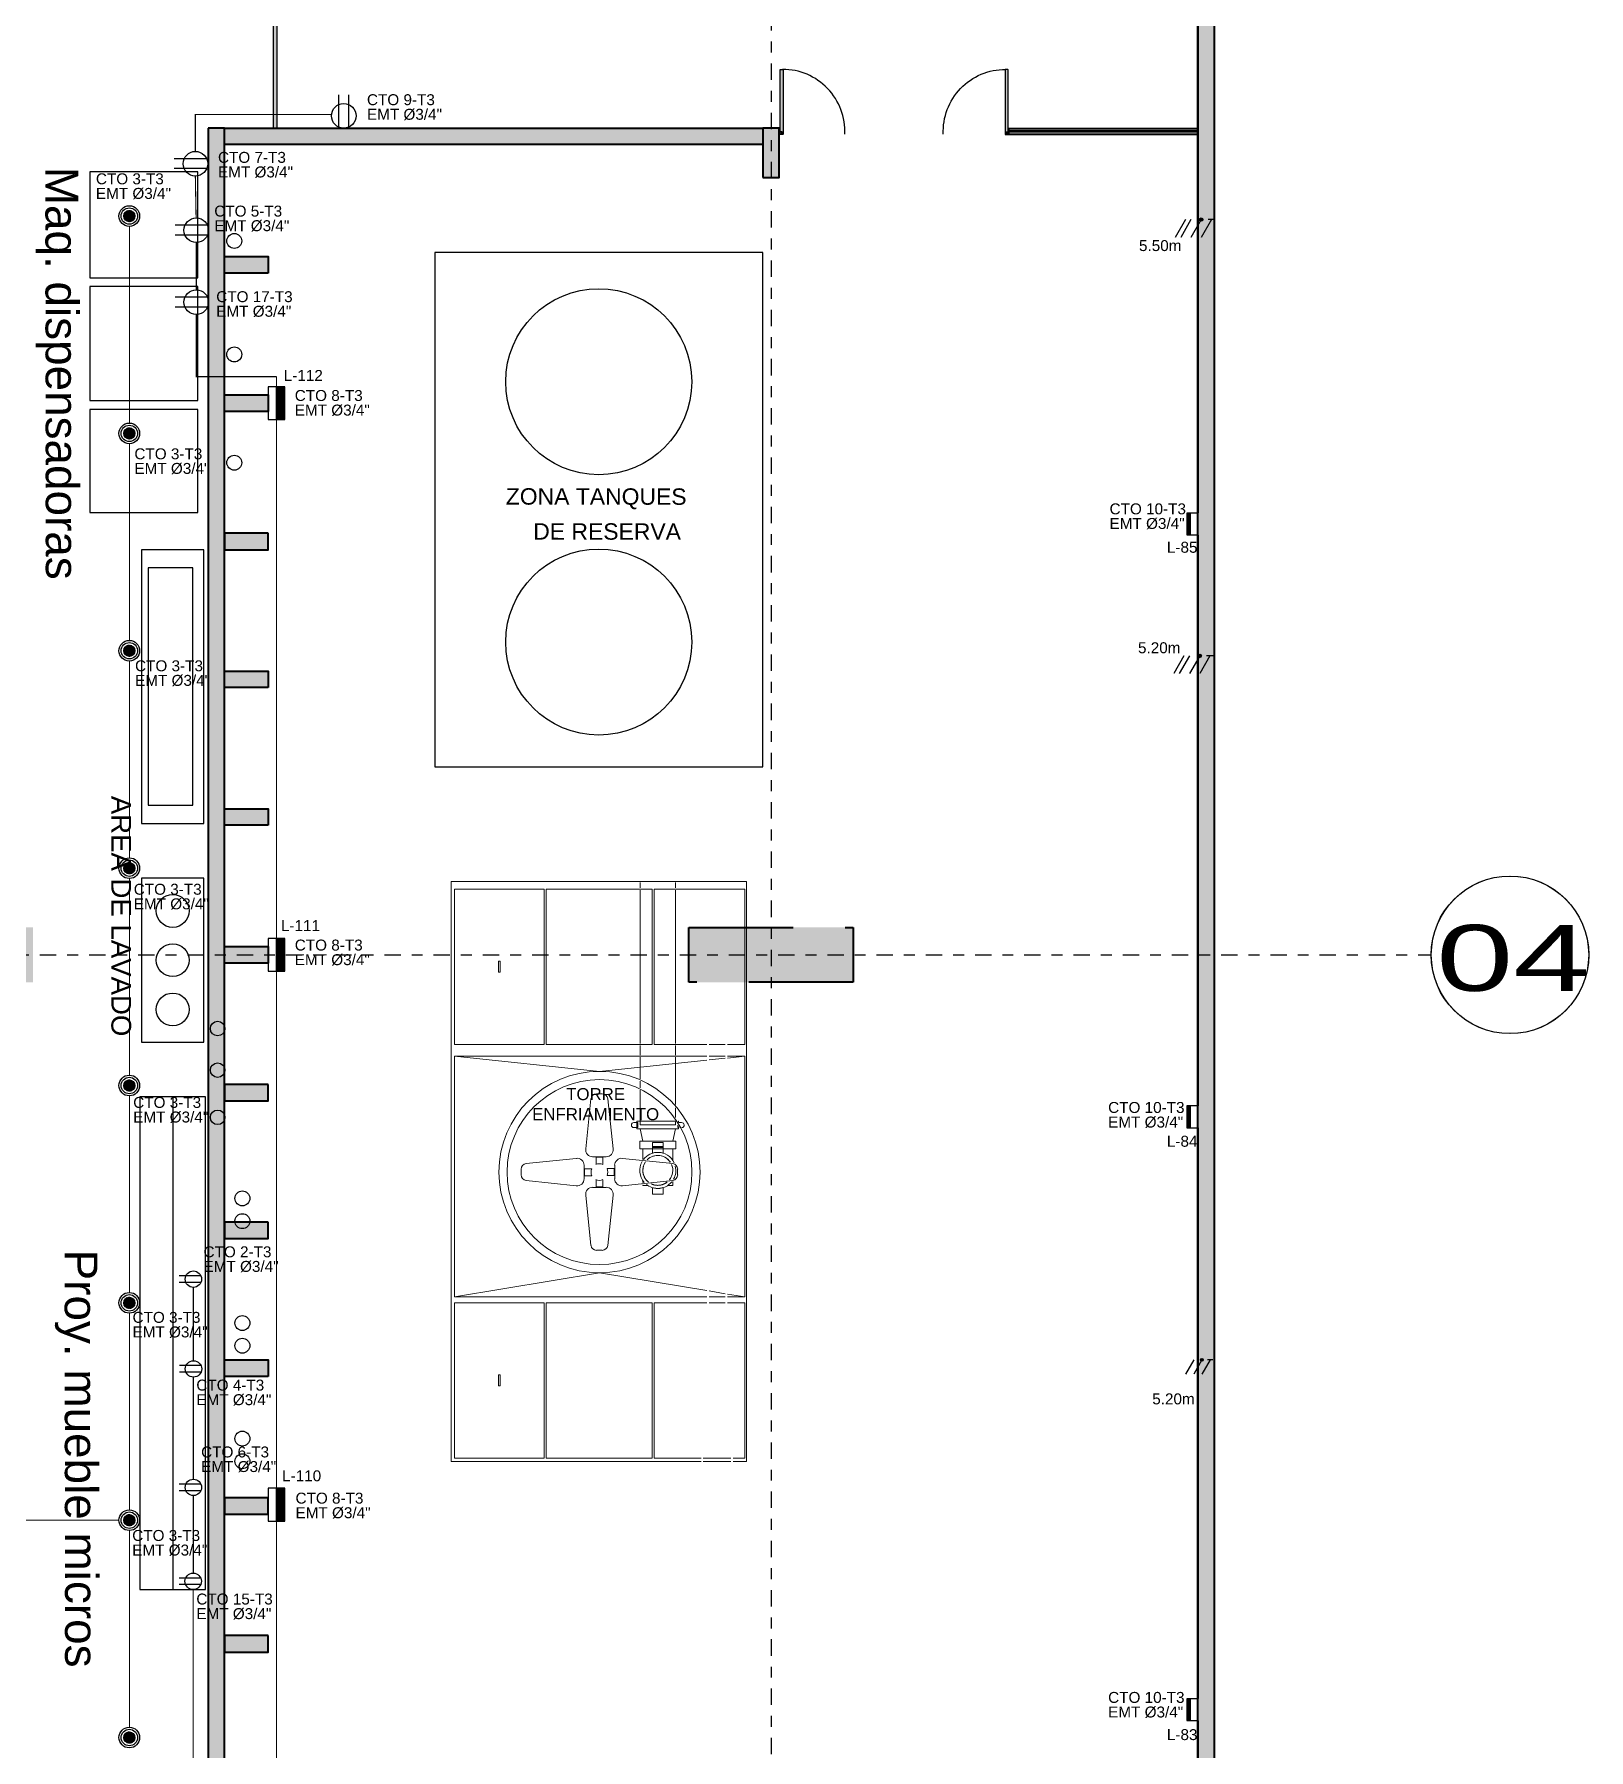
# Model space of a CAD drawing. Header units: millimetres. Extents: x -1568 to 501, y 36 to 962.
# Drawn here: x 259.74 to 273.95, y 69.65 to 85.32 of the extents above; entities that cross this region are included whole.
import ezdxf
from ezdxf.enums import TextEntityAlignment as Align
from ezdxf.lldxf.tags import DXFTag

# ---------------------------------------------------------------- set-up
doc = ezdxf.new("R2010")
doc.units = ezdxf.units.MM
for name, pattern in [('CENTER', [0.7, 0.3, -0.2, 0, -0.2]), ('HIDDEN', [9.525, 6.35, -3.175]), ('HIDDEN2', [4.7625, 3.175, -1.5875])]:
    doc.linetypes.add(name, pattern=pattern)
for name, color, linetype in [('-ALAMBRADO', 7, 'Continuous'), ('-Texto', 7, 'Continuous'), ('AMOBLAMIENTO', 252, 'Continuous'), ('EJE-ESTRUCTURA', 254, 'CENTER'), ('GG_ILUMINACIÓN 14', 210, 'Continuous'), ('GG_ILUMINACIÓN 15', 3, 'Continuous'), ('GG_PISO 9', 8, 'Continuous'), ('JCA_COTAS', 252, 'Continuous'), ('JCA_HATCH 254', 252, 'Continuous'), ('JCA_TEXTO1', 251, 'Continuous'), ('JCA_TEXTO2', 252, 'Continuous'), ('LUZ LED INDIRECTA', 7, 'Continuous'), ('TEXTOS MEDIDAS', 7, 'Continuous'), ('TOMA', 1, 'Continuous')]:
    doc.layers.add(name, color=color, linetype=linetype)
for name, color, linetype, lineweight in [('-CN-GYD-TUBERÍA TOMACORRIENTE', 5, 'Continuous', 5), ('-CN-GYD-TUBERÍA TOMACORRIENTE PVC', 86, 'Continuous', 18), ('_TEXTO', 7, 'Continuous', 9), ('TEXTOS', 7, 'Continuous', 20)]:
    doc.layers.add(name, color=color, linetype=linetype, lineweight=lineweight)
doc.layers.add('A-HATCH CONCRETO', color=7, linetype='Continuous', true_color=0xb8b8b8)
doc.layers.add('HACHTCOLUMNA', color=7, linetype='Continuous', true_color=0x404040)
for name, color, linetype, lineweight, true_color in [('Conductos-1', 3, 'Continuous', 18, 0x00ff00), ('Estructura', 7, 'Continuous', 40, 0x383838), ('Muro', 7, 'Continuous', 40, 0x2b2b2b)]:
    doc.layers.add(name, color=color, linetype=linetype, lineweight=lineweight, true_color=true_color)
doc.styles.add('0.11', font='arial.ttf', dxfattribs={"height": 0.11})
doc.styles.add('CORPORATIVO', font='simplex.shx')
doc.styles.get("Standard").update_dxf_attribs({"font": 'arial.ttf'})
doc.styles.add('style2', font='arial.ttf', dxfattribs={"width": 1.5})
tags = doc.linetypes.add('EMT_LINE', pattern='A,0.5,-0.2,["EMT",Standard,S=0.1,R=0,X=-0.1,Y=-0.05],-0.25', length=0.95).pattern_tags.tags
tags[6] = DXFTag(74, 10)
tags = doc.linetypes.add('PVC_LINE', pattern='A,0.5,-0.2,["PVC",Standard,S=0.1,R=0,X=-0.1,Y=-0.05],-0.25', length=0.95).pattern_tags.tags
tags[6] = DXFTag(74, 10)

# ---------------------------------------------------------------- blocks, each defined once
blk = doc.blocks.new('Estructura cubierta')
at = {"layer": 'HACHTCOLUMNA'}
h = blk.add_hatch(color=256, dxfattribs=at)
h.paths.add_polyline_path([(1954.25, -5885.749), (1954.25, -5886.249), (1955.75, -5886.249), (1955.75, -5885.749)])
h.paths.add_polyline_path([(1963.25, -5885.749), (1963.25, -5886.249), (1961.75, -5886.249), (1961.75, -5885.749)])
h.paths.add_polyline_path([(1970.25, -5885.749), (1970.25, -5886.249), (1971.75, -5886.249), (1971.75, -5885.749)])
h.paths.add_polyline_path([(1979.248, -5885.749), (1979.248, -5886.249), (1977.748, -5886.249), (1977.748, -5885.749)])
h.paths.add_polyline_path([(1979.248, -5875.649), (1979.248, -5876.149), (1977.748, -5876.149), (1977.748, -5875.649)])
h.paths.add_polyline_path([(1970.25, -5875.649), (1970.25, -5876.149), (1971.75, -5876.149), (1971.75, -5875.649)])
h.paths.add_polyline_path([(1963.25, -5875.649), (1963.25, -5876.149), (1961.75, -5876.149), (1961.75, -5875.649)])
h.paths.add_polyline_path([(1954.25, -5875.649), (1954.25, -5876.149), (1955.75, -5876.149), (1955.75, -5875.649)])
h.paths.add_polyline_path([(1954.25, -5867.649), (1954.25, -5868.149), (1955.75, -5868.149), (1955.75, -5867.649)])
h.paths.add_polyline_path([(1963.25, -5867.649), (1963.25, -5868.149), (1961.75, -5868.149), (1961.75, -5867.649)])
h.paths.add_polyline_path([(1970.25, -5867.649), (1970.25, -5868.149), (1971.75, -5868.149), (1971.75, -5867.649)])
h.paths.add_polyline_path([(1979.248, -5867.649), (1979.248, -5868.149), (1977.748, -5868.149), (1977.748, -5867.649)])
h.paths.add_polyline_path([(1962.75, -5859.124), (1962.25, -5859.124), (1962.25, -5857.624), (1962.75, -5857.624)])
h.paths.add_polyline_path([(1955.25, -5859.124), (1954.75, -5859.124), (1954.75, -5857.624), (1955.25, -5857.624)])
at = {"layer": 'EJE-ESTRUCTURA', "ltscale": 0.5}
for p, q in [((1978.498, -5855.354), (1978.498, -5914.914)), ((1978.498, -5855.354), (1978.498, -5914.914)), ((1953.363, -5885.999), (1984.533, -5885.999))]:
    blk.add_line(p, q, dxfattribs=at)
at = {"layer": 'Estructura', "linetype": 'HIDDEN2', "ltscale": 0.3}
blk.add_lwpolyline([(1979.248, -5885.749), (1979.248, -5886.249), (1977.748, -5886.249), (1977.748, -5885.749)], close=True, dxfattribs=at)
at = {"layer": 'JCA_TEXTO1', "linetype": 'Continuous'}
blk.add_circle((1985.253, -5885.999), 0.72, dxfattribs=at)
at = {"layer": 'JCA_TEXTO2', "style": 'style2', "width": 1.5}
blk.add_text('04', height=0.6031, rotation=0.0293, dxfattribs=at).set_placement((1984.58, -5886.329))
blk = doc.blocks.new('a.a')
at = {"layer": 'Conductos-1', "color": 251, "true_color": 0x636466}
for p, q in [((523793.629, -272221.356), (523790.929, -272221.356)), ((523790.929, -272221.356), (523790.929, -272226.656)), ((523791.779, -272221.426), (523790.959, -272221.426)), ((523790.959, -272221.426), (523790.959, -272222.846)), ((523791.779, -272222.846), (523791.779, -272221.426)), ((523792.767, -272221.426), (523791.799, -272221.426)), ((523791.799, -272221.426), (523791.799, -272222.846)), ((523792.657, -272221.366), (523792.657, -272221.416)), ((523792.767, -272222.165), (523792.767, -272221.426)), ((523793.614, -272221.426), (523792.787, -272221.426)), ((523792.787, -272221.426), (523792.787, -272222.165)), ((523792.981, -272221.416), (523792.981, -272221.366)), ((523793.614, -272222.846), (523793.614, -272221.426)), ((523793.629, -272226.656), (523793.629, -272221.356)), ((523793.63, -272221.356), (523793.629, -272221.356)), ((523793.629, -272226.656), (523793.629, -272221.356)), ((523793.63, -272221.356), (523793.63, -272226.656)), ((523792.657, -272221.436), (523792.657, -272222.156)), ((523792.981, -272222.156), (523792.981, -272221.436)), ((523791.377, -272222.086), (523791.362, -272222.086)), ((523791.362, -272222.086), (523791.362, -272222.186)), ((523791.362, -272222.186), (523791.377, -272222.186)), ((523791.377, -272222.186), (523791.377, -272222.086)), ((523792.657, -272222.156), (523792.657, -272222.836)), ((523792.767, -272222.846), (523792.767, -272222.165)), ((523792.787, -272222.165), (523792.787, -272222.846)), ((523792.981, -272222.836), (523792.981, -272222.156)), ((523790.959, -272222.846), (523791.779, -272222.846)), ((523790.959, -272225.153), (523790.959, -272222.953)), ((523792.286, -272223.092), (523790.959, -272222.953)), ((523790.959, -272222.953), (523793.267, -272222.953)), ((523791.799, -272222.846), (523792.767, -272222.846)), ((523793.267, -272222.99), (523792.286, -272223.092)), ((523792.657, -272222.856), (523792.657, -272222.943)), ((523792.657, -272222.963), (523792.657, -272223.161)), ((523792.787, -272222.846), (523793.267, -272222.846)), ((523792.981, -272222.943), (523792.981, -272222.856)), ((523792.981, -272223.395), (523792.981, -272222.963)), ((523793.287, -272222.846), (523793.436, -272222.846)), ((523793.287, -272222.953), (523793.436, -272222.953)), ((523793.436, -272222.972), (523793.287, -272222.987)), ((523793.456, -272222.846), (523793.614, -272222.846)), ((523793.614, -272222.953), (523793.456, -272222.97)), ((523793.456, -272222.953), (523793.614, -272222.953)), ((523793.614, -272222.953), (523793.614, -272225.153)), ((523792.311, -272223.297), (523792.259, -272223.297)), ((523792.657, -272223.183), (523792.657, -272223.243)), ((523792.657, -272223.264), (523792.657, -272223.58)), ((523792.208, -272223.342), (523792.16, -272223.801)), ((523792.41, -272223.801), (523792.362, -272223.342)), ((523792.981, -272223.514), (523792.981, -272223.426)), ((523792.635, -272223.56), (523792.601, -272223.56)), ((523792.601, -272223.606), (523792.635, -272223.606)), ((523792.628, -272223.548), (523792.628, -272223.618)), ((523792.628, -272223.548), (523792.981, -272223.548)), ((523793.009, -272223.618), (523792.628, -272223.618)), ((523792.635, -272223.606), (523792.635, -272223.56)), ((523792.981, -272223.58), (523792.657, -272223.58)), ((523792.657, -272223.618), (523792.682, -272223.731)), ((523792.955, -272223.731), (523792.981, -272223.618)), ((523792.981, -272223.58), (523792.981, -272223.549)), ((523793.003, -272223.585), (523793.003, -272223.606)), ((523793.003, -272223.606), (523793.015, -272223.606)), ((523793.004, -272223.548), (523793.009, -272223.548)), ((523793.009, -272223.558), (523793.009, -272223.548)), ((523793.009, -272223.618), (523793.009, -272223.596)), ((523793.037, -272223.56), (523793.01, -272223.56)), ((523792.654, -272223.731), (523792.654, -272223.801)), ((523792.654, -272223.731), (523792.819, -272223.731)), ((523792.868, -272223.743), (523792.769, -272223.743)), ((523792.769, -272223.789), (523792.769, -272223.743)), ((523792.819, -272223.731), (523792.984, -272223.731)), ((523792.868, -272223.743), (523792.868, -272223.789)), ((523792.984, -272223.801), (523792.984, -272223.731)), ((523793.631, -272223.67), (523793.631, -272224.37)), ((523792.074, -272223.887), (523791.615, -272223.935)), ((523792.223, -272223.872), (523792.347, -272223.872)), ((523792.254, -272223.877), (523792.254, -272223.943)), ((523792.316, -272223.877), (523792.254, -272223.877)), ((523792.316, -272223.943), (523792.316, -272223.877)), ((523792.955, -272223.935), (523792.496, -272223.887)), ((523792.819, -272223.801), (523792.654, -272223.801)), ((523792.682, -272223.803), (523792.682, -272223.801)), ((523792.682, -272223.811), (523792.682, -272223.803)), ((523792.682, -272223.819), (523792.682, -272223.811)), ((523792.682, -272223.826), (523792.682, -272223.819)), ((523792.682, -272223.834), (523792.682, -272223.826)), ((523792.682, -272223.842), (523792.682, -272223.834)), ((523792.682, -272223.85), (523792.682, -272223.842)), ((523792.682, -272223.857), (523792.682, -272223.85)), ((523792.682, -272223.865), (523792.682, -272223.857)), ((523792.682, -272223.872), (523792.682, -272223.865)), ((523792.682, -272223.879), (523792.682, -272223.872)), ((523792.682, -272223.886), (523792.682, -272223.879)), ((523792.682, -272223.893), (523792.682, -272223.886)), ((523792.682, -272223.896), (523792.682, -272223.893)), ((523792.868, -272223.78), (523792.769, -272223.78)), ((523792.769, -272223.803), (523792.769, -272223.78)), ((523792.769, -272223.789), (523792.868, -272223.789)), ((523792.769, -272223.84), (523792.769, -272223.803)), ((523792.984, -272223.801), (523792.819, -272223.801)), ((523792.868, -272223.78), (523792.868, -272223.803)), ((523792.868, -272223.803), (523792.868, -272223.84)), ((523792.955, -272223.801), (523792.955, -272223.809)), ((523792.955, -272223.809), (523792.955, -272223.817)), ((523792.955, -272223.817), (523792.955, -272223.824)), ((523792.955, -272223.824), (523792.955, -272223.832)), ((523792.955, -272223.832), (523792.955, -272223.84)), ((523792.955, -272223.84), (523792.955, -272223.847)), ((523792.955, -272223.847), (523792.955, -272223.855)), ((523792.955, -272223.855), (523792.955, -272223.863)), ((523792.955, -272223.863), (523792.955, -272223.87)), ((523792.955, -272223.87), (523792.955, -272223.877)), ((523792.955, -272223.877), (523792.955, -272223.884)), ((523792.955, -272223.884), (523792.955, -272223.891)), ((523792.955, -272223.891), (523792.955, -272223.898)), ((523792.955, -272223.898), (523792.955, -272223.905)), ((523791.57, -272223.986), (523791.57, -272224.038)), ((523791.615, -272224.089), (523792.074, -272224.137)), ((523792.145, -272224.074), (523792.145, -272223.95)), ((523792.215, -272223.984), (523792.149, -272223.984)), ((523792.149, -272223.984), (523792.149, -272224.046)), ((523792.149, -272224.046), (523792.215, -272224.046)), ((523792.254, -272224.082), (523792.254, -272224.148)), ((523792.316, -272224.148), (523792.316, -272224.082)), ((523792.421, -272223.981), (523792.355, -272223.981)), ((523792.355, -272224.043), (523792.421, -272224.043)), ((523792.421, -272224.043), (523792.421, -272223.981)), ((523792.425, -272223.95), (523792.425, -272224.074)), ((523792.496, -272224.137), (523792.955, -272224.089)), ((523792.682, -272223.984), (523792.682, -272223.982)), ((523792.682, -272223.987), (523792.682, -272223.984)), ((523792.682, -272223.989), (523792.682, -272223.987)), ((523792.682, -272223.991), (523792.682, -272223.989)), ((523792.682, -272223.993), (523792.682, -272223.991)), ((523792.682, -272223.995), (523792.682, -272223.993)), ((523792.682, -272223.996), (523792.682, -272223.995)), ((523792.682, -272223.997), (523792.682, -272223.996)), ((523792.682, -272223.996), (523792.682, -272223.996)), ((523792.682, -272223.999), (523792.682, -272223.997)), ((523792.682, -272223.997), (523792.682, -272223.997)), ((523792.682, -272224.004), (523792.682, -272223.999)), ((523792.683, -272224.009), (523792.682, -272224.004)), ((523792.682, -272224.108), (523792.682, -272224.088)), ((523792.683, -272224.015), (523792.683, -272224.009)), ((523792.684, -272224.02), (523792.683, -272224.015)), ((523792.685, -272224.026), (523792.684, -272224.02)), ((523792.686, -272224.031), (523792.685, -272224.026)), ((523792.688, -272224.036), (523792.686, -272224.031)), ((523792.69, -272224.041), (523792.688, -272224.036)), ((523792.691, -272224.047), (523792.69, -272224.041)), ((523792.694, -272224.052), (523792.691, -272224.047)), ((523792.696, -272224.057), (523792.694, -272224.052)), ((523792.698, -272224.061), (523792.696, -272224.057)), ((523792.701, -272224.066), (523792.698, -272224.061)), ((523792.704, -272224.071), (523792.701, -272224.066)), ((523792.707, -272224.075), (523792.704, -272224.071)), ((523792.71, -272224.08), (523792.707, -272224.075)), ((523792.713, -272224.084), (523792.71, -272224.08)), ((523792.717, -272224.088), (523792.713, -272224.084)), ((523792.721, -272224.092), (523792.717, -272224.088)), ((523792.928, -272224.079), (523792.926, -272224.082)), ((523792.931, -272224.074), (523792.928, -272224.079)), ((523792.934, -272224.07), (523792.931, -272224.074)), ((523792.937, -272224.065), (523792.934, -272224.07)), ((523792.94, -272224.06), (523792.937, -272224.065)), ((523792.942, -272224.055), (523792.94, -272224.06)), ((523792.944, -272224.05), (523792.942, -272224.055)), ((523792.946, -272224.045), (523792.944, -272224.05)), ((523792.948, -272224.04), (523792.946, -272224.045)), ((523792.95, -272224.035), (523792.948, -272224.04)), ((523792.951, -272224.03), (523792.95, -272224.035)), ((523792.952, -272224.024), (523792.951, -272224.03)), ((523792.953, -272224.019), (523792.952, -272224.024)), ((523792.954, -272224.013), (523792.953, -272224.019)), ((523792.955, -272224.008), (523792.954, -272224.013)), ((523792.955, -272223.981), (523792.955, -272223.984)), ((523792.955, -272223.984), (523792.955, -272223.986)), ((523792.955, -272223.986), (523792.955, -272223.989)), ((523792.955, -272223.989), (523792.955, -272223.991)), ((523792.955, -272223.991), (523792.955, -272223.993)), ((523792.955, -272223.993), (523792.955, -272223.994)), ((523792.955, -272223.994), (523792.955, -272223.995)), ((523792.955, -272223.995), (523792.955, -272223.996)), ((523792.955, -272223.996), (523792.955, -272223.997)), ((523792.955, -272223.997), (523792.955, -272224.003)), ((523792.955, -272223.997), (523792.955, -272223.997)), ((523792.955, -272223.997), (523792.955, -272223.997)), ((523792.955, -272224.003), (523792.955, -272224.008)), ((523793, -272224.038), (523793, -272223.986)), ((523792.16, -272224.223), (523792.208, -272224.682)), ((523792.347, -272224.152), (523792.223, -272224.152)), ((523792.254, -272224.148), (523792.316, -272224.148)), ((523792.362, -272224.682), (523792.41, -272224.223)), ((523792.682, -272224.134), (523792.682, -272224.128)), ((523792.682, -272224.134), (523792.728, -272224.134)), ((523792.725, -272224.096), (523792.721, -272224.092)), ((523792.729, -272224.1), (523792.725, -272224.096)), ((523792.732, -272224.102), (523792.729, -272224.1)), ((523792.761, -272224.121), (523792.759, -272224.12)), ((523792.766, -272224.123), (523792.761, -272224.121)), ((523792.771, -272224.125), (523792.766, -272224.123)), ((523792.769, -272224.191), (523792.769, -272224.155)), ((523792.769, -272224.215), (523792.769, -272224.191)), ((523792.769, -272224.215), (523792.868, -272224.215)), ((523792.776, -272224.127), (523792.771, -272224.125)), ((523792.781, -272224.128), (523792.776, -272224.127)), ((523792.786, -272224.13), (523792.781, -272224.128)), ((523792.792, -272224.131), (523792.786, -272224.13)), ((523792.797, -272224.132), (523792.792, -272224.131)), ((523792.802, -272224.133), (523792.797, -272224.132)), ((523792.808, -272224.133), (523792.802, -272224.133)), ((523792.813, -272224.133), (523792.808, -272224.133)), ((523792.819, -272224.134), (523792.813, -272224.133)), ((523792.82, -272224.134), (523792.819, -272224.134)), ((523792.826, -272224.133), (523792.82, -272224.134)), ((523792.831, -272224.133), (523792.826, -272224.133)), ((523792.836, -272224.132), (523792.831, -272224.133)), ((523792.842, -272224.132), (523792.836, -272224.132)), ((523792.847, -272224.131), (523792.842, -272224.132)), ((523792.853, -272224.129), (523792.847, -272224.131)), ((523792.858, -272224.128), (523792.853, -272224.129)), ((523792.863, -272224.126), (523792.858, -272224.128)), ((523792.868, -272224.124), (523792.863, -272224.126)), ((523792.873, -272224.122), (523792.868, -272224.124)), ((523792.868, -272224.155), (523792.868, -272224.191)), ((523792.868, -272224.191), (523792.868, -272224.215)), ((523792.878, -272224.12), (523792.873, -272224.122)), ((523792.883, -272224.117), (523792.878, -272224.12)), ((523792.888, -272224.115), (523792.883, -272224.117)), ((523792.892, -272224.112), (523792.888, -272224.115)), ((523792.897, -272224.109), (523792.892, -272224.112)), ((523792.901, -272224.106), (523792.897, -272224.109)), ((523792.903, -272224.105), (523792.901, -272224.106)), ((523792.955, -272224.134), (523792.91, -272224.134)), ((523792.955, -272224.099), (523792.955, -272224.134)), ((523792.259, -272224.727), (523792.311, -272224.727)), ((523790.959, -272225.153), (523792.286, -272224.932)), ((523793.267, -272225.096), (523792.286, -272224.932)), ((523793.267, -272225.153), (523790.959, -272225.153)), ((523793.436, -272225.124), (523793.287, -272225.099)), ((523793.436, -272225.153), (523793.287, -272225.153)), ((523793.614, -272225.153), (523793.456, -272225.127)), ((523793.614, -272225.153), (523793.456, -272225.153)), ((523791.779, -272225.206), (523790.959, -272225.206)), ((523790.959, -272225.206), (523790.959, -272226.626)), ((523791.779, -272226.626), (523791.779, -272225.206)), ((523792.767, -272225.206), (523791.799, -272225.206)), ((523791.799, -272225.206), (523791.799, -272226.626)), ((523792.767, -272225.805), (523792.767, -272225.206)), ((523793.267, -272225.206), (523792.787, -272225.206)), ((523792.787, -272225.206), (523792.787, -272226.103)), ((523793.436, -272225.206), (523793.287, -272225.206)), ((523793.614, -272225.206), (523793.456, -272225.206)), ((523793.614, -272226.626), (523793.614, -272225.206)), ((523792.767, -272226.626), (523792.767, -272225.805)), ((523791.377, -272225.866), (523791.362, -272225.866)), ((523791.362, -272225.866), (523791.362, -272225.966)), ((523791.362, -272225.966), (523791.377, -272225.966)), ((523791.377, -272225.966), (523791.377, -272225.866)), ((523792.787, -272226.103), (523792.787, -272226.626)), ((523790.929, -272226.656), (523793.215, -272226.656)), ((523790.959, -272226.626), (523791.779, -272226.626)), ((523791.799, -272226.626), (523792.767, -272226.626)), ((523792.787, -272226.626), (523793.215, -272226.626)), ((523793.235, -272226.626), (523793.488, -272226.626)), ((523793.235, -272226.656), (523793.488, -272226.656)), ((523793.508, -272226.626), (523793.614, -272226.626)), ((523793.508, -272226.656), (523793.629, -272226.656)), ((523793.629, -272226.656), (523793.63, -272226.656))]:
    blk.add_line(p, q, dxfattribs=at)
for centre, radius, start, end in [((523792.286, -272224.012), 0.92, 90, 270), ((523792.286, -272224.012), 0.92, 270, 90), ((523792.286, -272224.012), 0.845, 90, 270), ((523792.259, -272223.348), 0.0508, 90, 174), ((523792.286, -272224.012), 0.845, 270, 90), ((523792.311, -272223.348), 0.0508, 6, 90), ((523792.601, -272223.583), 0.0233, 90, 270), ((523793.037, -272223.583), 0.0233, 274.4547, 90), ((523791.62, -272223.986), 0.0508, 96, 180), ((523792.082, -272223.95), 0.0635, 0, 97), ((523792.223, -272223.809), 0.0635, 173, 270), ((523792.347, -272223.809), 0.0635, 270, 7), ((523792.488, -272223.95), 0.0635, 83, 180), ((523792.819, -272223.997), 0.165, 150.4917, 221.6422), ((523792.819, -272223.997), 0.137, 144.8694, 180), ((523792.819, -272223.997), 0.137, 144.9316, 230.9653), ((523792.819, -272223.997), 0.165, 90, 142.3893), ((523792.819, -272223.997), 0.137, 90, 135.0594), ((523792.819, -272223.997), 0.137, 33.5295, 134.4564), ((523792.819, -272223.997), 0.165, 105.8136, 107.4576), ((523792.819, -272223.997), 0.165, 90, 103.6276), ((523792.819, -272223.997), 0.165, 25.0195, 90), ((523792.819, -272223.997), 0.165, 76.3724, 90), ((523792.819, -272223.997), 0.137, 33.2204, 90), ((523792.819, -272223.997), 0.165, 72.5424, 74.1864), ((523792.95, -272223.986), 0.0508, 0, 84), ((523791.62, -272224.038), 0.0508, 180, 264), ((523792.082, -272224.074), 0.0635, 263, 0), ((523792.289, -272224.015), 0.08, 156.9677, 203.0323), ((523792.285, -272224.016), 0.08, 66.9677, 113.0323), ((523792.285, -272224.008), 0.08, 246.9677, 293.0323), ((523792.281, -272224.012), 0.08, 336.9677, 23.0323), ((523792.488, -272224.074), 0.0635, 180, 277), ((523792.819, -272223.997), 0.137, 180, 231.3352), ((523792.819, -272223.997), 0.137, 321.049, 23.0799), ((523792.819, -272223.997), 0.137, 321.3209, 0), ((523792.819, -272223.997), 0.137, 0, 23.1018), ((523792.95, -272224.038), 0.0508, 276, 0), ((523792.819, -272223.997), 0.165, 331.017, 13.942), ((523792.223, -272224.215), 0.0635, 90, 187), ((523792.347, -272224.215), 0.0635, 353, 90), ((523792.819, -272223.997), 0.165, 230.9527, 270), ((523792.819, -272223.997), 0.137, 244.6072, 270), ((523792.819, -272223.997), 0.137, 245.0261, 306.8246), ((523792.819, -272223.997), 0.165, 252.5424, 254.1864), ((523792.819, -272223.997), 0.165, 256.3724, 270), ((523792.819, -272223.997), 0.165, 270, 321.0609), ((523792.819, -272223.997), 0.137, 270, 307.2877), ((523792.819, -272223.997), 0.165, 270, 283.6276), ((523792.819, -272223.997), 0.165, 285.8136, 287.4576), ((523792.259, -272224.677), 0.0508, 186, 270), ((523792.311, -272224.677), 0.0508, 270, 354)]:
    blk.add_arc(centre, radius, start, end, dxfattribs=at)
blk = doc.blocks.new('PUERTA BAÑOS')
at = {"layer": 'AMOBLAMIENTO'}
h = blk.add_hatch(color=255, dxfattribs=at)
edge = h.paths.add_edge_path()
edge.add_line((-0.008, 0.002), (-0.008, -0.628))
edge.add_arc((-0.013, -0.628), 0.005, -90, 0, ccw=False)
edge.add_line((-0.013, -0.633), (-0.033, -0.633))
edge.add_arc((-0.033, -0.628), 0.005, 180, 270, ccw=False)
edge.add_line((-0.038, -0.628), (-0.038, -0.003))
edge.add_arc((-0.032, -0.003), 0.005, 90, 180, ccw=False)
edge.add_line((-0.033, 0.002), (-0.008, 0.002))
for p, q in [((0, 0), (-0.005, 0)), ((0, -0.06), (0, 0)), ((-0.03, -0.005), (-0.03, -0.02)), ((-0.005, 0), (-0.025, 0)), ((-0.025, -0.025), (-0.005, -0.025)), ((-0.005, -0.025), (-0.005, 0)), ((-0.005, 0), (-0.005, -0.06)), ((-0.005, -0.06), (0, -0.06))]:
    blk.add_line(p, q, dxfattribs=at)
blk.add_lwpolyline([(-0.008, 0.002), (-0.008, -0.628, -0.414214), (-0.013, -0.633), (-0.033, -0.633, -0.414214), (-0.038, -0.628), (-0.038, -0.003, -0.414214), (-0.033, 0.002)], format="xyb", close=True, dxfattribs=at)
blk.add_circle((-0.022, -0.013), 0.0025, dxfattribs=at)
at = {"layer": 'AMOBLAMIENTO', "ltscale": 0.1}
blk.add_arc((-0.034, -0.026), 0.607, 177.5483, 270.1437, dxfattribs=at)
at = {"layer": 'AMOBLAMIENTO'}
for centre, start, end in [((-0.025, -0.005), 90, 180), ((-0.025, -0.02), 180, 270)]:
    blk.add_arc(centre, 0.005, start, end, dxfattribs=at)
blk = doc.blocks.new('A$C2b4e84c0')
at = {"layer": 'A-HATCH CONCRETO', "ltscale": 0.01}
h = blk.add_hatch(color=256, dxfattribs=at)
h.dxf.hatch_style = 1
h.paths.add_polyline_path([(30.049, -30.046), (29.899, -30.046), (29.899, 18.193), (30.049, 18.193)])
h = blk.add_hatch(color=256, dxfattribs=at)
h.dxf.hatch_style = 1
h.paths.add_polyline_path([(20.852, -18.157), (20.852, -18.007), (26.073, -18.007), (26.073, -18.157)])
h.paths.add_polyline_path([(20.851, -2.553), (20.852, -18.007), (21.002, -18.007), (21.001, -2.553)])
h.paths.add_polyline_path([(21.001, -2.553), (25.923, -2.553), (25.923, -2.703), (21.001, -2.703)])
h.paths.add_polyline_path([(25.923, -3.003), (26.073, -3.003), (26.073, -2.553), (25.923, -2.553)])
at = {"layer": 'A-HATCH CONCRETO', "linetype": 'HIDDEN', "ltscale": 0.3}
h = blk.add_hatch(color=256, dxfattribs=at)
h.dxf.hatch_style = 1
h.paths.add_polyline_path([(21.402, -3.877), (21.001, -3.877), (21.001, -3.727), (21.402, -3.727)])
h.paths.add_polyline_path([(21.402, -5.141), (21.001, -5.141), (21.001, -4.991), (21.402, -4.991)])
h.paths.add_polyline_path([(21.402, -6.255), (21.001, -6.255), (21.001, -6.405), (21.402, -6.405)])
h.paths.add_polyline_path([(21.402, -7.664), (21.001, -7.664), (21.001, -7.514), (21.402, -7.514)])
h.paths.add_polyline_path([(21.402, -8.923), (21.001, -8.923), (21.001, -8.773), (21.402, -8.773)])
h.paths.add_polyline_path([(21.402, -10.182), (21.001, -10.182), (21.001, -10.032), (21.402, -10.032)])
h.paths.add_polyline_path([(21.402, -11.291), (21.001, -11.291), (21.001, -11.441), (21.402, -11.441)])
h.paths.add_polyline_path([(21.402, -12.55), (21.001, -12.55), (21.001, -12.7), (21.402, -12.7)])
h.paths.add_polyline_path([(21.402, -13.959), (21.001, -13.959), (21.001, -13.809), (21.402, -13.809)])
h.paths.add_polyline_path([(21.402, -15.068), (21.001, -15.068), (21.001, -15.219), (21.402, -15.219)])
h.paths.add_polyline_path([(21.402, -16.328), (21.001, -16.328), (21.001, -16.478), (21.402, -16.478)])
at = {"layer": 'JCA_HATCH 254'}
h = blk.add_hatch(color=256, dxfattribs=at)
h.dxf.hatch_style = 1
h.paths.add_polyline_path([(21.451, 11.196), (21.481, 11.196), (21.481, -2.553), (21.451, -2.553)])
blk.add_lwpolyline([(21.451, 11.196), (21.481, 11.196), (21.481, -2.553), (21.451, -2.553)], close=True)
at = {"layer": 'AMOBLAMIENTO'}
blk.add_line((20.528, -11.406), (20.528, -15.906), dxfattribs=at)
for points in [[(20.759, -3.92), (20.759, -2.953), (19.77, -2.953), (19.77, -3.92)], [(20.759, -5.042), (20.759, -4.001), (19.77, -4.001), (19.77, -5.042)], [(20.759, -6.064), (20.759, -5.123), (19.77, -5.123), (19.77, -6.064)], [(20.813, -8.906), (20.813, -6.406), (20.243, -6.406), (20.243, -8.906)], [(20.303, -8.741), (20.711, -8.741), (20.711, -6.572), (20.303, -6.572)], [(20.813, -10.906), (20.813, -9.406), (20.243, -9.406), (20.243, -10.906)], [(20.828, -15.906), (20.828, -11.406), (20.228, -11.406), (20.228, -15.906)]]:
    blk.add_lwpolyline(points, close=True, dxfattribs=at)
for centre in [(20.528, -9.706), (20.528, -10.156), (20.528, -10.606)]:
    blk.add_circle(centre, 0.15, dxfattribs=at)
at = {"layer": 'JCA_COTAS'}
blk.add_lwpolyline([(25.923, -3.69), (22.923, -3.69), (22.923, -8.39), (25.923, -8.39)], close=True, dxfattribs=at)
for centre in [(24.423, -4.87), (24.423, -7.249)]:
    blk.add_circle(centre, 0.85, dxfattribs=at)
at = {"layer": 'JCA_HATCH 254', "linetype": 'Continuous', "ltscale": 0.3, "transparency": 33554687}
for p, q in [((28.166, -2.611), (29.899, -2.611)), ((28.173, -2.567), (29.899, -2.567)), ((28.173, -2.582), (29.899, -2.582)), ((28.173, -2.597), (29.899, -2.597))]:
    blk.add_line(p, q, dxfattribs=at)
blk.add_lwpolyline([(28.173, -2.611), (28.173, -2.553), (29.899, -2.553), (29.899, -2.611)], dxfattribs=at)
at = {"layer": 'Muro'}
blk.add_lwpolyline([(30.049, -30.046), (29.899, -30.046), (29.899, 18.193), (30.049, 18.193), (30.049, -30.046)], dxfattribs=at)
for points in [[(20.851, -2.553), (20.852, -18.007), (21.002, -18.007), (21.001, -2.553)], [(21.001, -2.553), (25.923, -2.553), (25.923, -2.703), (21.001, -2.703)], [(25.923, -3.003), (26.073, -3.003), (26.073, -2.553), (25.923, -2.553)], [(21.402, -3.877), (21.001, -3.877), (21.001, -3.727), (21.402, -3.727)], [(21.402, -5.141), (21.001, -5.141), (21.001, -4.991), (21.402, -4.991)], [(21.402, -6.255), (21.001, -6.255), (21.001, -6.405), (21.402, -6.405)], [(21.402, -7.664), (21.001, -7.664), (21.001, -7.514), (21.402, -7.514)], [(21.402, -8.923), (21.001, -8.923), (21.001, -8.773), (21.402, -8.773)], [(21.402, -10.182), (21.001, -10.182), (21.001, -10.032), (21.402, -10.032)], [(21.402, -11.291), (21.001, -11.291), (21.001, -11.441), (21.402, -11.441)], [(21.402, -12.55), (21.001, -12.55), (21.001, -12.7), (21.402, -12.7)], [(21.402, -13.959), (21.001, -13.959), (21.001, -13.809), (21.402, -13.809)], [(21.402, -15.068), (21.001, -15.068), (21.001, -15.219), (21.402, -15.219)], [(21.402, -16.328), (21.001, -16.328), (21.001, -16.478), (21.402, -16.478)]]:
    blk.add_lwpolyline(points, close=True, dxfattribs=at)
at = {"layer": 'AMOBLAMIENTO', "linetype": 'HIDDEN', "ltscale": 0.0003, "yscale": 0.9370246659485616, "zscale": 0.9370246659485616}
for p, xscale, rotation in [((26.073, -2.609), 0.9370246659485616, 180.0003066997074), ((28.173, -2.609), -0.9370246659485616, 179.9996933002926)]:
    blk.add_blockref('PUERTA BAÑOS', p, dxfattribs=dict(at, xscale=xscale, rotation=rotation))
at = {"layer": 'Conductos-1'}
blk.add_blockref('a.a', (-523767.856, 272211.92), dxfattribs=at)
at = {"layer": 'Muro'}
blk.add_blockref('Estructura cubierta', (-1952.5, 5875.892), dxfattribs=at)
at = {"layer": '-Texto', "ltscale": 0.1, "insert": (23.107, -11.325), "char_height": 0.11, "attachment_point": 1, "style": '0.11'}
blk.add_mtext_dynamic_manual_height_columns('\\pxqc;TORRE\\PENFRIAMIENTO', width=2.57516, gutter_width=3, heights=[0], dxfattribs=at)
at = {"layer": 'TEXTOS', "color": 252}
for s, p in [('ZONA TANQUES', (23.573, -5.993)), ('DE RESERVA', (23.824, -6.313))]:
    blk.add_text(s, height=0.15, rotation=359.9331, dxfattribs=at).set_placement(p)
blk = doc.blocks.new('GG_PROYECTOR')
at = {"layer": 'JCA_HATCH 254', "ltscale": 0.3}
h = blk.add_hatch(dxfattribs=at)
h.set_pattern_fill('ANSI31', color=256)
h.paths.add_polyline_path([(150, 0), (-150, 0), (-150, -75), (150, -75)])
at = {"ltscale": 0.3}
for points in [[(-150, 75), (150, 75), (150, -75), (-150, -75), (-150, 75)], [(150, 0), (-150, 0)]]:
    blk.add_lwpolyline(points, dxfattribs=at)
at = {"color": 7, "style": 'CORPORATIVO'}
blk.add_attdef('IDENTIFICACION', text='', height=2, dxfattribs=at).set_placement((2, 156), align=Align.BOTTOM_CENTER)
at = {"color": 7, "style": 'CORPORATIVO', "flags": 1}
for tag, p in [('TIPOCONTROL', (-160, 0)), ('CONTROL', (-160, 10)), ('ACTUADOR', (-160, -10))]:
    blk.add_attdef(tag, text='', height=2, dxfattribs=at).set_placement(p, align=Align.MIDDLE_RIGHT)
for tag, p in [('FABRICANTE', (160, 16)), ('REFERENCIA', (160, 5)), ('LOCALIZACION', (160, -5))]:
    blk.add_attdef(tag, text='', height=2, dxfattribs=at).set_placement(p, align=Align.MIDDLE_LEFT)
at = {"color": 7, "style": 'CORPORATIVO'}
blk.add_attdef('CIRCUITO', text='', height=2, dxfattribs=at).set_placement((147, -124), align=Align.TOP_LEFT)
blk = doc.blocks.new('GG_BALA COB SP 1')
at = {"lineweight": 5}
h = blk.add_hatch(dxfattribs=at)
h.set_pattern_fill('ANSI31', color=8)
h.paths.add_polyline_path([(100, -18), (-100, -18), (-100, -50), (100, -50)])
at = {"ltscale": 0.3}
for points in [[(-100, 50), (100, 50), (100, -50), (-100, -50), (-100, 50)], [(-100, -18), (100, -18)]]:
    blk.add_lwpolyline(points, dxfattribs=at)
blk = doc.blocks.new('t')
at = {"layer": 'TOMA'}
for p, q in [((0.006, 0.03), (0.204, 0.03)), ((0.006, -0.03), (0.204, -0.03))]:
    blk.add_line(p, q, dxfattribs=at)
blk.add_circle((0.075, 0), 0.075, dxfattribs=at)
blk = doc.blocks.new('2x')
at = {"layer": '-ALAMBRADO'}
h = blk.add_hatch(color=256, dxfattribs=at)
edge = h.paths.add_edge_path()
edge.add_arc((0.075, 0.13), 0.025, 0, 360)
for p, q in [((-0.075, 0.13), (-0.225, -0.13)), ((0.075, 0.13), (-0.075, -0.13)), ((0.225, 0.13), (0.075, -0.13))]:
    blk.add_line(p, q, dxfattribs=at)
blk.add_lwpolyline([(0.275, 0.13), (0.175, 0.13)], dxfattribs=at)
blk.add_circle((0.075, 0.13), 0.025, dxfattribs=at)
blk = doc.blocks.new('*U63')
at = {"layer": '-ALAMBRADO'}
blk.add_blockref('2x', (0, 0), dxfattribs=at)
blk = doc.blocks.new('3x')
at = {"layer": '-ALAMBRADO'}
h = blk.add_hatch(color=256, dxfattribs=at)
edge = h.paths.add_edge_path()
edge.add_arc((0.078, 0.13), 0.025, 0, 360)
for p, q in [((-0.152, 0.13), (-0.302, -0.13)), ((-0.072, 0.13), (-0.222, -0.13)), ((0.078, 0.13), (-0.072, -0.13)), ((0.228, 0.13), (0.078, -0.13))]:
    blk.add_line(p, q, dxfattribs=at)
blk.add_lwpolyline([(0.278, 0.13), (0.178, 0.13)], dxfattribs=at)
blk.add_circle((0.078, 0.13), 0.025, dxfattribs=at)
blk = doc.blocks.new('*U60')
at = {"layer": '-ALAMBRADO'}
blk.add_blockref('3x', (0, 0), dxfattribs=at)
blk = doc.blocks.new('A$C186cc0d2')
at = {"lineweight": 5}
h = blk.add_hatch(dxfattribs=at)
h.set_pattern_fill('ANSI31', color=8, scale=0.0005)
h.set_pattern_definition([(45, (0.06305, 0.06305), (-0.00112253, 0.00112253), [])])
edge = h.paths.add_edge_path()
edge.add_arc((0.063, 0.063), 0.0342, 0, 360)
at = {"ltscale": 0.3}
for radius in [0.063, 0.05, 0.0342]:
    blk.add_circle((0.063, 0.063, 0), radius, dxfattribs=at)

msp = doc.modelspace()

# ---------------------------------------------------------------- linework, layer by layer
at = {"layer": '-CN-GYD-TUBERÍA TOMACORRIENTE', "linetype": 'EMT_LINE', "const_width": 0.01}
for points in [[(261.211, 84.252), (261.211, 84.59), (262.456, 84.59)], [(261.211, 84.027), (261.218, 83.644)], [(261.22, 83.42), (261.22, 82.987)], [(261.22, 82.762), (261.22, 82.194), (261.953, 82.194)], [(261.953, 82.102), (261.953, 82.194)], [(261.953, 81.802), (261.953, 77.061)], [(261.953, 76.761), (261.953, 72.036)], [(261.193, 73.872), (261.193, 73.202)], [(261.193, 73.202), (261.193, 73.202)], [(261.193, 73.052), (261.193, 72.119)], [(261.193, 71.969), (261.193, 71.261)], [(261.953, 71.736), (261.953, 67.58)], [(261.191, 67.591), (261.191, 71.111)]]:
    msp.add_lwpolyline(points, dxfattribs=at)
at = {"layer": '-CN-GYD-TUBERÍA TOMACORRIENTE', "linetype": 'EMT_LINE', "const_width": 0.01, "elevation": 0}
for points in [[(260.608, 81.77), (260.608, 83.567)], [(260.608, 79.784), (260.608, 81.581)], [(260.608, 77.798), (260.608, 79.595)], [(260.608, 75.811), (260.608, 77.608)], [(260.608, 73.825), (260.608, 75.622)], [(260.608, 71.839), (260.608, 73.636)], [(258.44, 71.744), (260.513, 71.744)], [(260.608, 69.853), (260.608, 71.65)]]:
    msp.add_lwpolyline(points, dxfattribs=at)
at = {"layer": '-CN-GYD-TUBERÍA TOMACORRIENTE PVC', "linetype": 'PVC_LINE', "ltscale": 10, "const_width": 0.02}
for points in [[(270.376, 80.948), (270.376, 86.165)], [(270.376, 75.53), (270.376, 80.748)], [(270.376, 70.113), (270.376, 75.33)], [(270.376, 64.696), (270.376, 69.913)]]:
    msp.add_lwpolyline(points, dxfattribs=at)
at = {"layer": 'GG_PISO 9'}
for centre, radius in [((261.567, 83.434), 0.0683), ((261.567, 82.397), 0.0683), ((261.567, 81.408), 0.0683), ((261.415, 76.237), 0.0665), ((261.415, 75.857), 0.0665), ((261.415, 75.426), 0.0665), ((261.641, 74.685), 0.0683), ((261.641, 74.477), 0.0683), ((261.641, 73.546), 0.0683), ((261.641, 73.339), 0.0683), ((261.641, 72.49), 0.0683), ((261.641, 72.283), 0.0683)]:
    msp.add_circle(centre, radius, dxfattribs=at)
at = {"layer": 'GG_PISO 9', "linetype": 'Continuous'}
msp.add_circle((273.23, 76.911), 0.72, dxfattribs=at)

# ---------------------------------------------------------------- block references
msp.add_blockref('A$C2b4e84c0', (240.476, 87.018))
at = {"layer": '_TEXTO', "linetype": 'Continuous', "ltscale": 10}
for name, p, xscale, yscale, zscale in [('*U60', (270.358, 83.548), 0.6253617284658048, 0.6253617284658048, 166.7631275908813), ('*U60', (270.344, 79.562), 0.6253617284658048, 0.6253617284658048, 166.7631275908813), ('*U63', (270.376, 73.145), 0.5, 0.5, 0.5)]:
    msp.add_blockref(name, p, dxfattribs=dict(at, xscale=xscale, yscale=yscale, zscale=zscale))
at = {"layer": 'GG_ILUMINACIÓN 14', "ltscale": 0.3, "xscale": -0.001, "yscale": 0.001, "zscale": 0.001, "rotation": 90}
for p in [(261.953, 81.952), (261.953, 76.911), (261.953, 71.886)]:
    msp.add_blockref('GG_PROYECTOR', p, dxfattribs=at)
at = {"layer": 'GG_ILUMINACIÓN 15', "ltscale": 0.1, "xscale": -0.001, "yscale": 0.001, "zscale": 0.001, "rotation": 270}
for p in [(270.326, 80.848), (270.326, 75.43), (270.326, 70.013)]:
    msp.add_blockref('GG_BALA COB SP 1', p, dxfattribs=at)
at = {"layer": 'LUZ LED INDIRECTA', "xscale": 1.5, "yscale": 1.5}
for p in [(260.513, 83.567), (260.513, 81.581), (260.513, 79.595), (260.513, 77.608), (260.513, 75.622), (260.513, 73.636), (260.513, 71.65), (260.513, 69.664)]:
    msp.add_blockref('A$C186cc0d2', p, dxfattribs=at)
at = {"layer": 'TOMA', "xscale": 1.5, "yscale": 1.5, "zscale": 1.5}
for p, rotation in [((262.568, 84.465), 89.99999999999999), ((261.324, 84.14), 180), ((261.332, 83.532), 180), ((261.332, 82.875), 180)]:
    msp.add_blockref('t', p, dxfattribs=dict(at, rotation=rotation))
at = {"layer": 'TOMA', "rotation": 180}
for p in [(261.268, 73.947), (261.269, 73.127), (261.268, 72.044), (261.266, 71.186)]:
    msp.add_blockref('t', p, dxfattribs=at)

# ---------------------------------------------------------------- texts
at = {"layer": 'GG_PISO 9'}
for s, height, rotation, p in [('Maq. dispensadoras', 0.3, 270.0669, (259.84, 84.112)), ('AREA DE LAVADO ', 0.18036, 270.0114, (260.443, 78.364)), ('Proy. mueble micros', 0.3, 270.0669, (260.016, 74.217))]:
    msp.add_text(s, height=height, rotation=rotation, dxfattribs=at).set_placement(p)
at = {"layer": 'GG_PISO 9', "style": 'style2', "width": 1.5}
msp.add_text('04', height=0.6031, rotation=0.0293, dxfattribs=at).set_placement((272.556, 76.581))
at = {"layer": 'TEXTOS', "char_height": 0.1, "attachment_point": 1}
for s, insert, width in [('\\A1;\\pxsm0.8;CTO 9-T3\\PEMT Ø3/4"       ', (262.78, 84.775), 0.78217), ('\\A1;\\pxsm0.8;CTO 7-T3\\PEMT Ø3/4"       ', (261.418, 84.248), 0.78217), ('\\A1;\\pxsm0.8;CTO 3-T3\\PEMT Ø3/4"       ', (260.302, 84.052), 0.78217), ('\\A1;\\pxsm0.8;CTO 5-T3\\PEMT Ø3/4"       ', (261.384, 83.757), 0.78217), ('\\A1;\\pxsm0.8;CTO 17-T3\\PEMT Ø3/4"       ', (261.402, 82.975), 0.78217), ('\\A1;\\pxsm0.8;CTO 8-T3\\PEMT Ø3/4"       ', (262.12, 82.072), 0.78217), ('\\A1;\\pxsm0.8;CTO 3-T3\\PEMT Ø3/4"       ', (260.654, 81.539), 0.78217), ('\\A1;\\pxsm0.8;CTO 10-T3\\PEMT Ø3/4"       ', (269.569, 81.036), 0.78217), ('\\A1;\\pxsm0.8;L-85', (270.093, 80.685), 0.1987), ('\\A1;\\pxsm0.8;CTO 3-T3\\PEMT Ø3/4"       ', (260.66, 79.602), 0.78217), ('\\A1;\\pxsm0.8;CTO 3-T3\\PEMT Ø3/4"       ', (260.648, 77.56), 0.78217), ('\\A1;\\pxsm0.8;CTO 8-T3\\PEMT Ø3/4"       ', (262.12, 77.05), 0.78217), ('\\A1;\\pxsm0.8;CTO 3-T3\\PEMT Ø3/4"       ', (260.643, 75.612), 0.78217), ('\\A1;\\pxsm0.8;CTO 10-T3\\PEMT Ø3/4"       ', (269.556, 75.566), 0.78217), ('\\A1;\\pxsm0.8;L-84', (270.093, 75.257), 0.1987), ('\\A1;\\pxsm0.8;CTO 2-T3\\PEMT Ø3/4"       ', (261.286, 74.247), 0.78217), ('\\A1;\\pxsm0.8;CTO 3-T3\\PEMT Ø3/4"       ', (260.637, 73.648), 0.78217), ('\\A1;\\pxsm0.8;CTO 4-T3\\PEMT Ø3/4"       ', (261.22, 73.029), 0.78217), ('\\A1;\\pxsm0.8;CTO 6-T3\\PEMT Ø3/4"       ', (261.264, 72.418), 0.78217), ('\\A1;\\pxsm0.8;CTO 8-T3\\PEMT Ø3/4"       ', (262.127, 71.996), 0.78217), ('\\A1;\\pxsm0.8;CTO 3-T3\\PEMT Ø3/4"       ', (260.634, 71.655), 0.78217), ('\\A1;\\pxsm0.8;CTO 15-T3\\PEMT Ø3/4"       ', (261.22, 71.074), 0.78217), ('\\A1;\\pxsm0.8;CTO 10-T3\\PEMT Ø3/4"       ', (269.556, 70.175), 0.78217), ('\\A1;\\pxsm0.8;L-83', (270.093, 69.835), 0.1987)]:
    msp.add_mtext(s, dxfattribs=dict(at, insert=insert, width=width))
for s, insert in [('\\pxqc;L-112', (262.061, 82.255)), ('\\pxqc;L-111', (262.035, 77.228)), ('\\pxqc;L-110', (262.046, 72.2))]:
    msp.add_mtext_dynamic_manual_height_columns(s, width=0.27392, gutter_width=0.325, heights=[0.1], dxfattribs=dict(at, insert=insert))
at = {"layer": 'TEXTOS MEDIDAS', "char_height": 0.1, "width": 0.26621, "attachment_point": 1}
for s, insert in [('\\A1;\\pxsm0.8;5.50m', (269.838, 83.442)), ('\\A1;\\pxsm0.8;5.20m', (269.829, 79.767)), ('\\A1;\\pxsm0.8;5.20m', (269.959, 72.903))]:
    msp.add_mtext(s, dxfattribs=dict(at, insert=insert))

doc.saveas('drawing.dxf')
